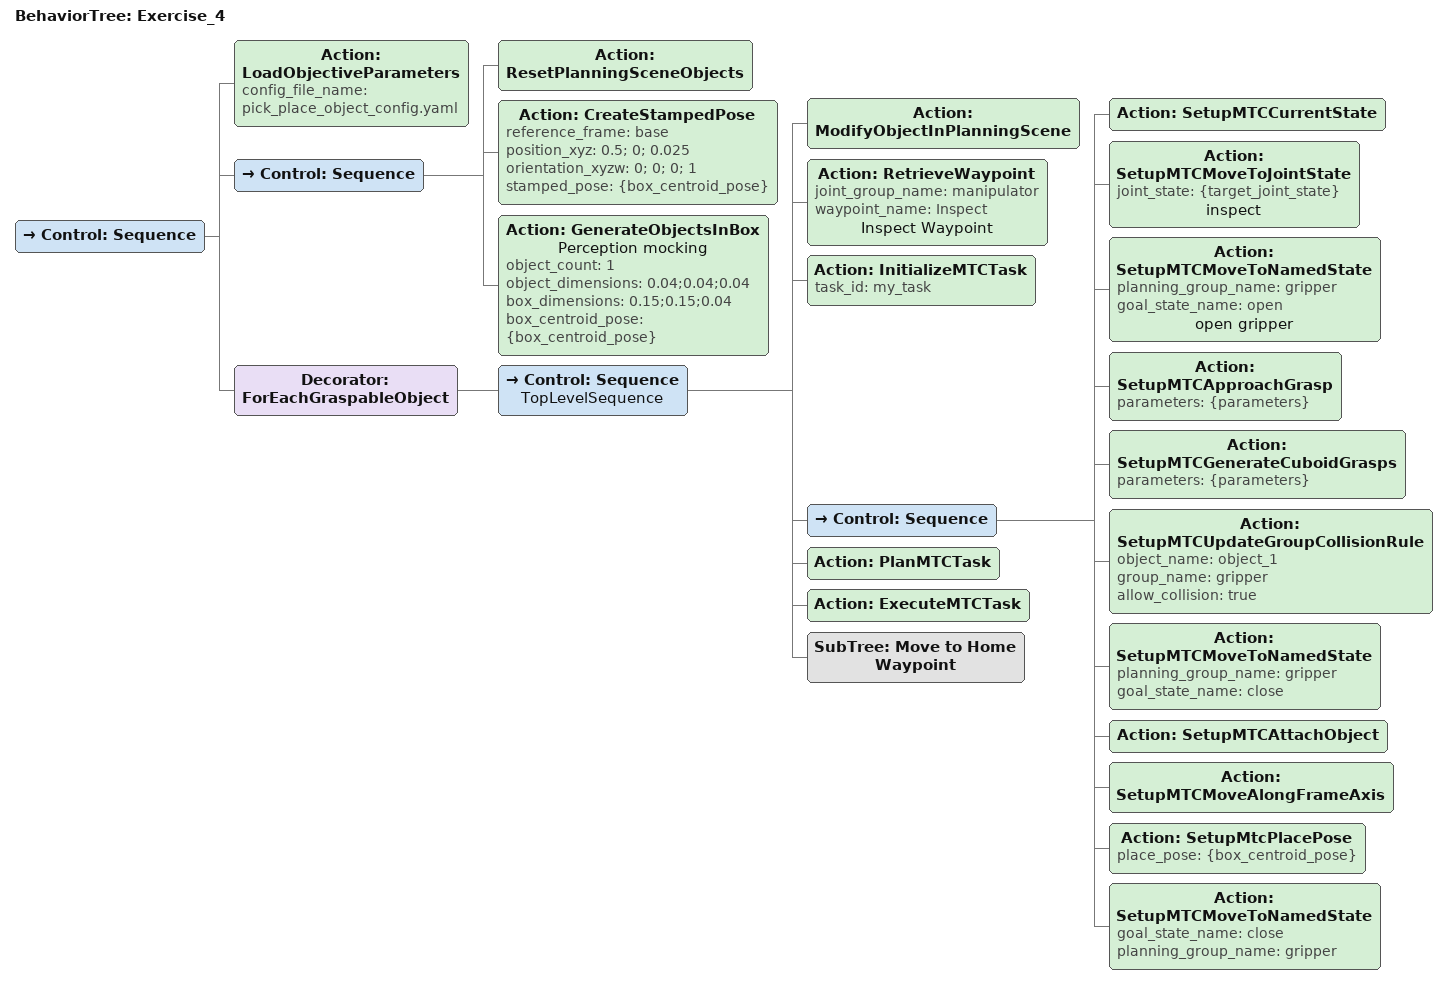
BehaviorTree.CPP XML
<?xml version='1.0' encoding='UTF-8'?>
<root BTCPP_format="4" main_tree_to_execute="Exercise_4">
  <BehaviorTree ID="Exercise_4" _description="place object motion, custom behavior" _hardcoded="false">
    <Control ID="Sequence">
      <Action ID="LoadObjectiveParameters" config_file_name="pick_place_object_config.yaml"/>
      <Control ID="Sequence">
        <Action ID="ResetPlanningSceneObjects"/>
        <Action ID="CreateStampedPose" reference_frame="base" position_xyz="0.5; 0; 0.025" orientation_xyzw="0; 0; 0; 1" stamped_pose="{box_centroid_pose}"/>
        <Action ID="GenerateObjectsInBox" name="Perception mocking" object_count="1" object_dimensions="0.04;0.04;0.04" box_dimensions="0.15;0.15;0.04" box_centroid_pose="{box_centroid_pose}"/>
      </Control>
      <Decorator ID="ForEachGraspableObject">
        <Control ID="Sequence" name="TopLevelSequence">
          <Action ID="ModifyObjectInPlanningScene"/>
          <Action ID="RetrieveWaypoint" joint_group_name="manipulator" waypoint_name="Inspect" name="Inspect Waypoint"/>
          <Action ID="InitializeMTCTask" task_id="my_task"/>
          <Control ID="Sequence">
            <Action ID="SetupMTCCurrentState"/>
            <Action ID="SetupMTCMoveToJointState" joint_state="{target_joint_state}" name="inspect"/>
            <Action ID="SetupMTCMoveToNamedState" planning_group_name="gripper" goal_state_name="open" name="open gripper"/>
            <Action ID="SetupMTCApproachGrasp" parameters="{parameters}"/>
            <Action ID="SetupMTCGenerateCuboidGrasps" parameters="{parameters}"/>
            <Action ID="SetupMTCUpdateGroupCollisionRule" object_name="object_1" group_name="gripper" allow_collision="true"/>
            <Action ID="SetupMTCMoveToNamedState" planning_group_name="gripper" goal_state_name="close"/>
            <Action ID="SetupMTCAttachObject"/>
            <Action ID="SetupMTCMoveAlongFrameAxis"/>
            <Action ID="SetupMtcPlacePose" place_pose="{box_centroid_pose}"/>
            <Action ID="SetupMTCMoveToNamedState" goal_state_name="close" planning_group_name="gripper"/>
          </Control>
          <Action ID="PlanMTCTask"/>
          <Action ID="ExecuteMTCTask"/>
          <SubTree ID="Move to Home Waypoint"/>
        </Control>
      </Decorator>
    </Control>
  </BehaviorTree>
</root>
